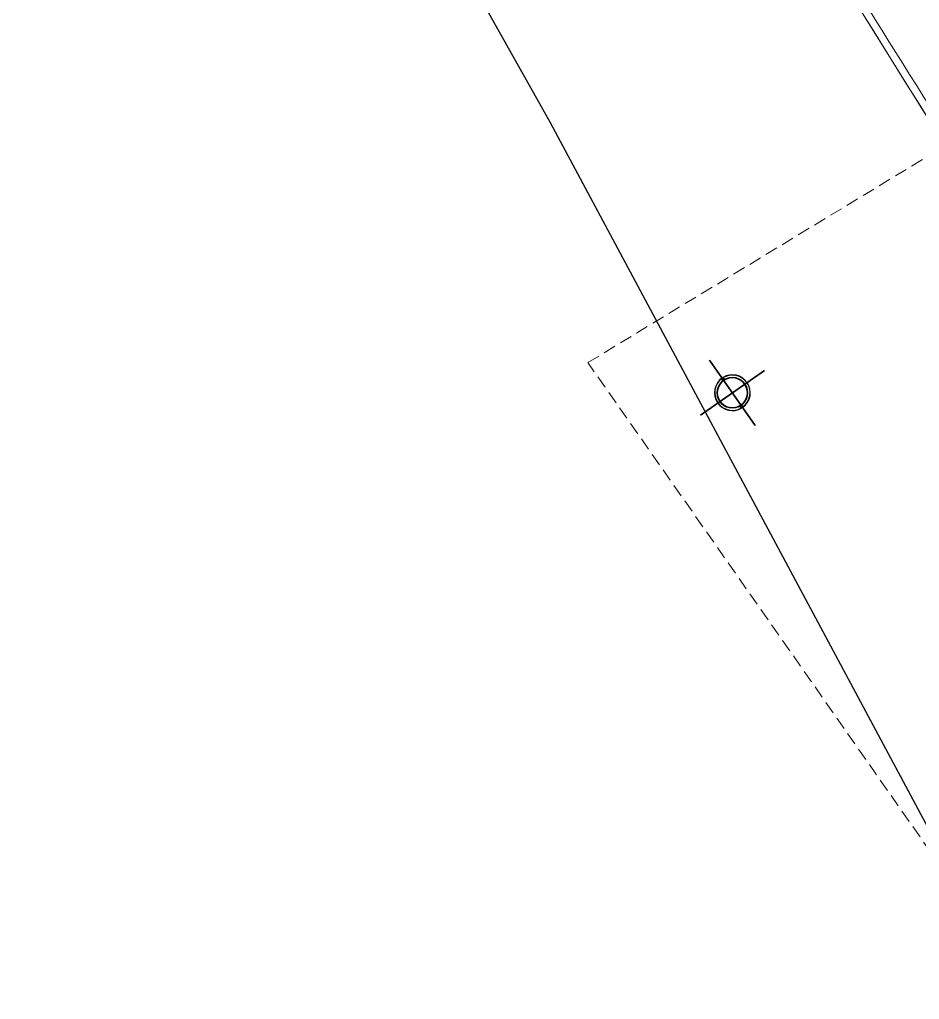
# Model space of a CAD drawing. Header units: metres. Extents: x 2 to 659295185, y -28 to 1124222152.
# Drawn here: x 655477.49 to 655495.31, y 1126177.63 to 1126197.04 of the extents above; entities that cross this region are included whole.
import ezdxf

# ---------------------------------------------------------------- set-up
doc = ezdxf.new("R2010")
doc.units = ezdxf.units.M
doc.header["$MEASUREMENT"] = 0
for name, pattern in [('CCSM_C1_CUERPO NS$0$CONTINUA', [0]), ('CCSM_C1_CUERPO NS$0$HIDDEN2', [0.1875, 0.125, -0.0625]), ('CCSM_XREF ESTRUCTURA15$0$RAYITAS', [0.375, 0.25, -0.125])]:
    doc.linetypes.add(name, pattern=pattern)
doc.layers.get('0').update_dxf_attribs({"linetype": 'CONTINUOUS'})
for name, color, linetype in [('CCSM_C1_CUERPO NS$0$A-ALUCOBOND', 254, 'CONTINUOUS'), ('CCSM_C1_CUERPO NS$0$A-PARED', 2, 'CCSM_C1_CUERPO NS$0$CONTINUA'), ('CCSM_C1_CUERPO NS$0$A_INDICATIVOS', 8, 'CCSM_C1_CUERPO NS$0$HIDDEN2'), ('CCSM_C1_CUERPO NS$0$TEX-ROT', 7, 'CONTINUOUS'), ('CCSM_XREF ESTRUCTURA15$0$E-PROYECCION TECHO', 9, 'CCSM_XREF ESTRUCTURA15$0$RAYITAS'), ('Parcelas', 140, 'CONTINUOUS')]:
    doc.layers.add(name, color=color, linetype=linetype)
doc.layers.add('CCSM_C1_CUERPO NS$0$A-AREAS COMERCIALES', color=151, linetype='CONTINUOUS', plot=False)
doc.layers.add('CCSM_XREF ESTRUCTURA15$0$E-CH-COLUMNA', color=2, linetype='CONTINUOUS', lineweight=35)

# ---------------------------------------------------------------- blocks, each defined once
blk = doc.blocks.new('CCSM_C1_CUERPO NS$0$COLUMNAS DE ALUCOBOND')
at = {"layer": 'CCSM_C1_CUERPO NS$0$A-ALUCOBOND'}
for points in [[(-0.335, 0.012), (-0.335, 0.013), (-0.339, 0.013), (-0.339, 0.012), (-0.336, 0.012), (-0.336, -0.01), (-0.339, -0.01), (-0.339, -0.012), (-0.335, -0.012, 0.414214), (-0.335, -0.011)], [(0.334, 0.012), (0.334, 0.013), (0.338, 0.013), (0.338, 0.012), (0.335, 0.012), (0.335, -0.01), (0.338, -0.01), (0.338, -0.012), (0.335, -0.012, -0.414214), (0.334, -0.011)]]:
    blk.add_hatch(color=250, dxfattribs=at).paths.add_polyline_path(points)
h = blk.add_hatch(color=250, dxfattribs=at)
h.paths.add_polyline_path([(-0.315, 0.001, 0.292593), (-0.315, 0.001), (-0.319, 0.001, 0.269806), (-0.319, 0.001), (-0.315, 0, -0.355234), (-0.315, 0, 0.103259), (-0.315, 0)])
h.paths.add_polyline_path([(-0.315, 0, 0.111744), (-0.315, 0, -0.308278), (-0.315, 0), (-0.316, -0.001, 0.54849), (-0.316, -0.001), (-0.315, -0.002, 0.292593), (-0.315, -0.001)])
h = blk.add_hatch(color=250, dxfattribs=at)
h.paths.add_polyline_path([(0.315, 0.001, -0.292593), (0.315, 0.001), (0.319, 0.001, -0.269806), (0.319, 0.001), (0.314, 0, 0.355234), (0.314, 0, -0.103259), (0.314, 0)])
h.paths.add_polyline_path([(0.314, 0, -0.111744), (0.314, 0, 0.308278), (0.314, 0), (0.315, -0.001, -0.54849), (0.315, -0.001), (0.315, -0.002, -0.292593), (0.315, -0.001)])
for p, q in [((-0.352, 0.014), (-0.353, 0.014)), ((-0.33, 0.013), (-0.353, 0.013)), ((-0.349, 0.018), (-0.352, 0.015)), ((-0.348, 0.018), (-0.352, 0.014)), ((-0.333, 0.018), (-0.348, 0.018)), ((-0.335, -0.011), (-0.335, 0.012)), ((-0.335, 0.012), (-0.33, 0.012)), ((-0.334, 0.003), (-0.335, 0.003)), ((-0.325, 0.01), (-0.333, 0.018)), ((-0.33, 0.001), (-0.33, 0.012)), ((-0.327, 0.001), (-0.326, 0.001)), ((-0.326, 0.001), (-0.325, 0.001)), ((-0.325, 0.001), (-0.325, 0.01)), ((-0.325, 0.001), (-0.325, 0.001)), ((-0.324, 0.001), (-0.324, 0.001)), ((-0.323, 0.001), (-0.323, 0.001)), ((-0.322, 0.001), (-0.322, 0.001)), ((-0.322, 0.001), (-0.321, 0.001)), ((-0.321, 0.001), (-0.32, 0.001)), ((-0.32, 0.001), (-0.315, 0.001)), ((-0.319, 0.001), (-0.315, 0)), ((-0.315, 0), (-0.315, 0.001)), ((0.314, 0), (0.315, 0.001)), ((0.319, 0.001), (0.314, 0)), ((0.32, 0.001), (0.315, 0.001)), ((0.321, 0.001), (0.32, 0.001)), ((0.321, 0.001), (0.321, 0.001)), ((0.322, 0.001), (0.322, 0.001)), ((0.323, 0.001), (0.323, 0.001)), ((0.325, 0.001), (0.324, 0.001)), ((0.324, 0.001), (0.324, 0.001)), ((0.325, 0.01), (0.333, 0.018)), ((0.325, 0.001), (0.325, 0.01)), ((0.326, 0.001), (0.325, 0.001)), ((0.327, 0.001), (0.326, 0.001)), ((0.334, 0.012), (0.329, 0.012)), ((0.329, 0.001), (0.329, 0.012)), ((0.33, 0.013), (0.353, 0.013)), ((0.333, 0.018), (0.348, 0.018)), ((0.334, -0.011), (0.334, 0.012)), ((0.334, 0.003), (0.334, 0.003)), ((0.348, 0.018), (0.351, 0.014)), ((0.349, 0.018), (0.352, 0.015)), ((0.352, 0.014), (0.353, 0.014)), ((-0.335, -0.012), (-0.353, -0.012)), ((-0.335, -0.012), (-0.353, -0.012)), ((-0.352, -0.013), (-0.353, -0.013)), ((-0.348, -0.017), (-0.352, -0.013)), ((-0.349, -0.018), (-0.352, -0.014)), ((-0.337, -0.017), (-0.348, -0.017)), ((-0.33, -0.009), (-0.337, -0.017)), ((-0.334, -0.003), (-0.335, -0.003)), ((-0.33, -0.017), (-0.33, -0.002)), ((-0.33, -0.017), (-0.325, -0.017)), ((-0.326, -0.002), (-0.326, -0.002)), ((-0.325, -0.017), (-0.325, -0.002)), ((-0.325, -0.002), (-0.325, -0.002)), ((-0.324, -0.002), (-0.323, -0.002)), ((-0.324, -0.002), (-0.324, -0.002)), ((-0.323, -0.002), (-0.322, -0.002)), ((-0.322, -0.002), (-0.321, -0.002)), ((-0.321, -0.002), (-0.321, -0.002)), ((-0.32, -0.002), (-0.32, -0.002)), ((-0.319, -0.002), (-0.315, -0.002)), ((-0.315, 0), (-0.316, -0.001)), ((-0.316, -0.001), (-0.315, -0.002)), ((-0.315, 0), (-0.315, -0.001)), ((0.314, 0), (0.315, -0.001)), ((0.314, 0), (0.315, -0.001)), ((0.315, -0.001), (0.315, -0.002)), ((0.319, -0.002), (0.315, -0.002)), ((0.32, -0.002), (0.32, -0.002)), ((0.321, -0.002), (0.32, -0.002)), ((0.322, -0.002), (0.321, -0.002)), ((0.322, -0.002), (0.322, -0.002)), ((0.323, -0.002), (0.323, -0.002)), ((0.324, -0.002), (0.324, -0.002)), ((0.325, -0.017), (0.325, -0.002)), ((0.325, -0.002), (0.325, -0.002)), ((0.326, -0.002), (0.325, -0.002)), ((0.329, -0.017), (0.325, -0.017)), ((0.329, -0.017), (0.329, -0.002)), ((0.329, -0.009), (0.337, -0.017)), ((0.334, -0.003), (0.334, -0.003)), ((0.335, -0.012), (0.353, -0.012)), ((0.335, -0.012), (0.353, -0.012)), ((0.337, -0.017), (0.348, -0.017)), ((0.348, -0.017), (0.351, -0.013)), ((0.349, -0.018), (0.352, -0.014)), ((0.352, -0.013), (0.353, -0.013))]:
    blk.add_line(p, q, dxfattribs=at)
at = {"layer": 'CCSM_C1_CUERPO NS$0$A-ALUCOBOND', "color": 0}
for p, q in [((-0.339, 0.012), (-0.339, 0.013)), ((-0.335, 0.012), (-0.335, 0.013)), ((0.334, 0.012), (0.334, 0.013)), ((0.338, 0.012), (0.338, 0.013)), ((-0.339, -0.01), (-0.339, -0.012)), ((0.338, -0.01), (0.338, -0.012))]:
    blk.add_line(p, q, dxfattribs=at)
for points in [[(-0.339, -0.01), (-0.336, -0.01), (-0.336, 0.012), (-0.339, 0.012)], [(0.339, -0.01), (0.335, -0.01), (0.335, 0.012), (0.339, 0.012)]]:
    blk.add_lwpolyline(points, close=True, dxfattribs=at)
at = {"layer": 'CCSM_C1_CUERPO NS$0$A-ALUCOBOND'}
for points in [[(-0.33, -0.002), (-0.333, -0.002), (-0.333, -0.003, -0.414214), (-0.333, -0.003), (-0.334, -0.003, -0.414214), (-0.334, -0.003), (-0.335, 0, -0.446879), (-0.335, 0), (-0.334, 0, 0.414214), (-0.334, 0), (-0.334, 0, 0.414214), (-0.334, 0), (-0.335, 0, -0.446879), (-0.335, 0), (-0.334, 0.002, -0.414214), (-0.334, 0.003), (-0.333, 0.003, -0.414214), (-0.333, 0.002), (-0.333, 0.001), (-0.331, 0.001)], [(0.33, -0.002), (0.333, -0.002), (0.333, -0.003, 0.414214), (0.333, -0.003), (0.334, -0.003, 0.414214), (0.334, -0.003), (0.334, 0, 0.446879), (0.334, 0), (0.334, 0, -0.414214), (0.334, 0), (0.334, 0, -0.414214), (0.334, 0), (0.334, 0, 0.446879), (0.334, 0), (0.334, 0.002, 0.414214), (0.334, 0.003), (0.333, 0.003, 0.414214), (0.333, 0.002), (0.333, 0.001), (0.331, 0.001)]]:
    blk.add_lwpolyline(points, format="xyb", dxfattribs=at)
for points in [[(-0.331, 0.001, -0.165128), (-0.331, 0.001), (-0.331, 0.001, -0.571241), (-0.331, 0.001), (-0.331, 0.001, -0.103106), (-0.331, 0.001), (-0.33, -0.002, -0.165623), (-0.33, -0.002), (-0.33, -0.002, -0.549631), (-0.33, -0.002), (-0.33, -0.002, -0.119266), (-0.33, -0.002)], [(-0.33, 0.001, -0.165128), (-0.33, 0.001), (-0.33, 0.001, -0.571241), (-0.33, 0.001), (-0.33, 0.001, -0.103106), (-0.33, 0.001), (-0.329, -0.002, -0.165623), (-0.329, -0.002), (-0.329, -0.002, -0.549631), (-0.329, -0.002), (-0.329, -0.002, -0.119266), (-0.329, -0.002)], [(-0.329, 0.001, -0.165128), (-0.329, 0.001), (-0.329, 0.001, -0.571241), (-0.329, 0.001), (-0.329, 0.001, -0.103106), (-0.329, 0.001), (-0.328, -0.002, -0.165623), (-0.328, -0.002), (-0.328, -0.002, -0.549631), (-0.328, -0.002), (-0.328, -0.002, -0.119266), (-0.328, -0.002)], [(-0.328, 0.001, -0.165128), (-0.328, 0.001), (-0.328, 0.001, -0.571241), (-0.328, 0.001), (-0.328, 0.001, -0.103106), (-0.328, 0.001), (-0.327, -0.002, -0.165623), (-0.327, -0.002), (-0.327, -0.002, -0.549631), (-0.327, -0.002), (-0.328, -0.002, -0.119266), (-0.328, -0.002)], [(-0.327, 0.001, -0.165128), (-0.327, 0.001), (-0.327, 0.001, -0.571241), (-0.327, 0.001), (-0.327, 0.001, -0.103106), (-0.327, 0.001), (-0.326, -0.002, -0.165623), (-0.326, -0.002), (-0.326, -0.002, -0.549631), (-0.326, -0.002), (-0.327, -0.002, -0.119266), (-0.327, -0.002)], [(-0.326, 0.001, -0.165128), (-0.326, 0.001), (-0.326, 0.001, -0.571241), (-0.326, 0.001), (-0.326, 0.001, -0.103106), (-0.326, 0.001), (-0.325, -0.002, -0.165623), (-0.325, -0.002), (-0.325, -0.002, -0.549631), (-0.325, -0.002), (-0.326, -0.002, -0.119266), (-0.326, -0.002)], [(-0.325, 0.001, -0.165128), (-0.325, 0.001), (-0.324, 0.001, -0.571241), (-0.324, 0.001), (-0.324, 0.001, -0.103106), (-0.324, 0.001), (-0.324, -0.002, -0.165623), (-0.324, -0.002), (-0.324, -0.002, -0.549631), (-0.324, -0.002), (-0.324, -0.002, -0.119266), (-0.324, -0.002)], [(-0.325, 0.001, -0.165128), (-0.325, 0.001), (-0.325, 0.001, -0.571241), (-0.325, 0.001), (-0.325, 0.001, -0.103106), (-0.325, 0.001), (-0.324, -0.002, -0.165623), (-0.324, -0.002), (-0.325, -0.002, -0.549631), (-0.325, -0.002), (-0.325, -0.002, -0.119266), (-0.325, -0.002)], [(-0.324, 0.001, -0.165128), (-0.324, 0.001), (-0.324, 0.001, -0.571241), (-0.324, 0.001), (-0.323, 0.001, -0.103106), (-0.323, 0.001), (-0.323, -0.002, -0.165623), (-0.323, -0.002), (-0.323, -0.002, -0.549631), (-0.323, -0.002), (-0.323, -0.002, -0.119266), (-0.323, -0.002)], [(-0.323, 0.001, -0.165128), (-0.323, 0.001), (-0.323, 0.001, -0.571241), (-0.323, 0.001), (-0.322, 0.001, -0.103106), (-0.322, 0.001), (-0.322, -0.002, -0.165623), (-0.322, -0.002), (-0.322, -0.002, -0.549631), (-0.322, -0.002), (-0.322, -0.002, -0.119266), (-0.322, -0.002)], [(-0.322, 0.001, -0.165128), (-0.322, 0.001), (-0.322, 0.001, -0.571241), (-0.322, 0.001), (-0.322, 0.001, -0.103106), (-0.322, 0.001), (-0.321, -0.002, -0.165623), (-0.321, -0.002), (-0.321, -0.002, -0.549631), (-0.321, -0.002), (-0.321, -0.002, -0.119266), (-0.321, -0.002)], [(-0.321, 0.001, -0.165128), (-0.321, 0.001), (-0.321, 0.001, -0.571241), (-0.321, 0.001), (-0.321, 0.001, -0.103106), (-0.321, 0.001), (-0.32, -0.002, -0.165623), (-0.32, -0.002), (-0.32, -0.002, -0.549631), (-0.32, -0.002), (-0.321, -0.002, -0.119266), (-0.321, -0.002)], [(-0.32, 0.001, -0.165128), (-0.32, 0.001), (-0.32, 0.001, -0.571241), (-0.32, 0.001), (-0.32, 0.001, -0.103106), (-0.32, 0.001), (-0.319, -0.002, -0.165623), (-0.319, -0.002), (-0.32, -0.002, -0.549631), (-0.32, -0.002), (-0.32, -0.002, -0.119266), (-0.32, -0.002)], [(0.32, 0.001, 0.165128), (0.32, 0.001), (0.32, 0.001, 0.571241), (0.32, 0.001), (0.32, 0.001, 0.103106), (0.32, 0.001), (0.319, -0.002, 0.165623), (0.319, -0.002), (0.319, -0.002, 0.549631), (0.319, -0.002), (0.32, -0.002, 0.119266), (0.32, -0.002)], [(0.321, 0.001, 0.165128), (0.321, 0.001), (0.321, 0.001, 0.571241), (0.321, 0.001), (0.321, 0.001, 0.103106), (0.321, 0.001), (0.32, -0.002, 0.165623), (0.32, -0.002), (0.32, -0.002, 0.549631), (0.32, -0.002), (0.32, -0.002, 0.119266), (0.32, -0.002)], [(0.322, 0.001, 0.165128), (0.322, 0.001), (0.322, 0.001, 0.571241), (0.322, 0.001), (0.321, 0.001, 0.103106), (0.321, 0.001), (0.321, -0.002, 0.165623), (0.321, -0.002), (0.321, -0.002, 0.549631), (0.321, -0.002), (0.321, -0.002, 0.119266), (0.321, -0.002)], [(0.323, 0.001, 0.165128), (0.323, 0.001), (0.323, 0.001, 0.571241), (0.323, 0.001), (0.322, 0.001, 0.103106), (0.322, 0.001), (0.322, -0.002, 0.165623), (0.322, -0.002), (0.322, -0.002, 0.549631), (0.322, -0.002), (0.322, -0.002, 0.119266), (0.322, -0.002)], [(0.324, 0.001, 0.165128), (0.324, 0.001), (0.323, 0.001, 0.571241), (0.323, 0.001), (0.323, 0.001, 0.103106), (0.323, 0.001), (0.322, -0.002, 0.165623), (0.322, -0.002), (0.323, -0.002, 0.549631), (0.323, -0.002), (0.323, -0.002, 0.119266), (0.323, -0.002)], [(0.324, 0.001, 0.165128), (0.324, 0.001), (0.324, 0.001, 0.571241), (0.324, 0.001), (0.324, 0.001, 0.103106), (0.324, 0.001), (0.323, -0.002, 0.165623), (0.323, -0.002), (0.323, -0.002, 0.549631), (0.323, -0.002), (0.324, -0.002, 0.119266), (0.324, -0.002)], [(0.325, 0.001, 0.165128), (0.325, 0.001), (0.325, 0.001, 0.571241), (0.325, 0.001), (0.325, 0.001, 0.103106), (0.325, 0.001), (0.324, -0.002, 0.165623), (0.324, -0.002), (0.324, -0.002, 0.549631), (0.324, -0.002), (0.325, -0.002, 0.119266), (0.325, -0.002)], [(0.326, 0.001, 0.165128), (0.326, 0.001), (0.326, 0.001, 0.571241), (0.326, 0.001), (0.326, 0.001, 0.103106), (0.326, 0.001), (0.325, -0.002, 0.165623), (0.325, -0.002), (0.325, -0.002, 0.549631), (0.325, -0.002), (0.325, -0.002, 0.119266), (0.325, -0.002)], [(0.327, 0.001, 0.165128), (0.327, 0.001), (0.327, 0.001, 0.571241), (0.327, 0.001), (0.327, 0.001, 0.103106), (0.327, 0.001), (0.326, -0.002, 0.165623), (0.326, -0.002), (0.326, -0.002, 0.549631), (0.326, -0.002), (0.326, -0.002, 0.119266), (0.326, -0.002)], [(0.328, 0.001, 0.165128), (0.328, 0.001), (0.328, 0.001, 0.571241), (0.328, 0.001), (0.328, 0.001, 0.103106), (0.328, 0.001), (0.327, -0.002, 0.165623), (0.327, -0.002), (0.327, -0.002, 0.549631), (0.327, -0.002), (0.327, -0.002, 0.119266), (0.327, -0.002)], [(0.329, 0.001, 0.165128), (0.329, 0.001), (0.329, 0.001, 0.571241), (0.329, 0.001), (0.329, 0.001, 0.103106), (0.329, 0.001), (0.328, -0.002, 0.165623), (0.328, -0.002), (0.328, -0.002, 0.549631), (0.328, -0.002), (0.328, -0.002, 0.119266), (0.328, -0.002)], [(0.33, 0.001, 0.165128), (0.33, 0.001), (0.33, 0.001, 0.571241), (0.33, 0.001), (0.329, 0.001, 0.103106), (0.329, 0.001), (0.329, -0.002, 0.165623), (0.329, -0.002), (0.329, -0.002, 0.549631), (0.329, -0.002), (0.329, -0.002, 0.119266), (0.329, -0.002)], [(0.331, 0.001, 0.165128), (0.331, 0.001), (0.331, 0.001, 0.571241), (0.331, 0.001), (0.33, 0.001, 0.103106), (0.33, 0.001), (0.33, -0.002, 0.165623), (0.33, -0.002), (0.33, -0.002, 0.549631), (0.33, -0.002), (0.33, -0.002, 0.119266), (0.33, -0.002)]]:
    blk.add_lwpolyline(points, format="xyb", close=True, dxfattribs=at)
for points in [[(-0.331, 0.001), (-0.33, 0.001)], [(-0.33, 0.001), (-0.329, 0.001)], [(-0.329, 0.001), (-0.328, 0.001)], [(-0.328, 0.001), (-0.327, 0.001)], [(0.328, 0.001), (0.327, 0.001)], [(0.329, 0.001), (0.328, 0.001)], [(0.329, 0.001), (0.329, 0.001)], [(0.33, 0.001), (0.33, 0.001)], [(-0.329, -0.002), (-0.33, -0.002)], [(-0.328, -0.002), (-0.329, -0.002)], [(-0.328, -0.002), (-0.328, -0.002)], [(-0.327, -0.002), (-0.327, -0.002)], [(0.326, -0.002), (0.327, -0.002)], [(0.327, -0.002), (0.328, -0.002)], [(0.328, -0.002), (0.329, -0.002)], [(0.329, -0.002), (0.33, -0.002)]]:
    blk.add_lwpolyline(points, dxfattribs=at)
at = {"layer": 'CCSM_C1_CUERPO NS$0$A-ALUCOBOND', "color": 1}
for points in [[(-0.325, -0.002), (-0.325, -0.024), (-0.3, -0.024), (-0.3, 0.025), (-0.325, 0.025), (-0.325, 0.001)], [(-0.321, -0.002), (-0.321, -0.021), (-0.304, -0.021), (-0.304, 0.021), (-0.321, 0.021), (-0.321, 0.001)], [(0.325, -0.002), (0.325, -0.024), (0.3, -0.024), (0.3, 0.025), (0.325, 0.025), (0.325, 0.001)], [(0.321, -0.002), (0.321, -0.021), (0.304, -0.021), (0.304, 0.021), (0.321, 0.021), (0.321, 0.001)]]:
    blk.add_lwpolyline(points, dxfattribs=at)
at = {"layer": 'CCSM_C1_CUERPO NS$0$A-ALUCOBOND'}
for centre, radius, start, end in [((0, 0), 0.354, 90.0148, 177.8483), ((-0.001, 0.002), 0.348, 89.9001, 177.2477), ((0, 0), 0.354, 2.1517, 89.9852), ((0.001, 0.002), 0.348, 2.7523, 90.0999), ((-0.353, 0.013), 0.000616, 177.5286, 270), ((-0.053, 0.001), 0.3, 177.4071, 177.5286), ((-0.352, 0.015), 0.000616, 133.5778, 177.4071), ((-0.352, 0.015), 0.000616, 270, 313.5778), ((-0.33, 0.012), 0.000616, 0, 90), ((-0.319, 0.001), 0.000616, 199.109, 259.5059), ((-0.315, 0.001), 0.000246, 24.7635, 90), ((0.315, 0.001), 0.000246, 90, 155.2365), ((0.319, 0.001), 0.000616, 280.4941, 340.891), ((0.33, 0.012), 0.000616, 90, 180), ((0.352, 0.015), 0.000616, 226.4222, 270), ((0.053, 0.001), 0.3, 2.4714, 2.5929), ((0.352, 0.015), 0.000616, 2.5929, 46.4222), ((0.353, 0.013), 0.000616, 270, 2.4714), ((-0.353, -0.013), 0.000616, 90, 182.4714), ((0, 0), 0.354, 182.1102, 269.9862), ((-0.053, 0), 0.3, 182.4714, 182.5929), ((-0.352, -0.014), 0.000616, 182.5929, 226.4222), ((-0.352, -0.014), 0.000616, 46.4222, 90), ((-0.002, -0.002), 0.347, 182.5979, 270.3744), ((-0.335, -0.011), 0.000616, 270, 0), ((-0.315, -0.001), 0.000246, 114.1515, 229.1287), ((-0.315, 0), 0.000246, 335.2365, 24.7635), ((-0.315, 0), 0.0000616, 294.1515, 78.9412), ((-0.315, -0.001), 0.000246, 270, 335.2365), ((0, 0), 0.354, 270.0138, 357.8898), ((0.002, -0.002), 0.347, 269.6256, 357.4021), ((0.315, 0), 0.000246, 155.2365, 204.7635), ((0.314, 0), 0.0000616, 101.0588, 245.8485), ((0.315, -0.001), 0.000246, 204.7635, 270), ((0.315, -0.001), 0.000246, 310.8713, 65.8485), ((0.335, -0.011), 0.000616, 180, 270), ((0.352, -0.014), 0.000616, 90, 133.5778), ((0.053, 0), 0.3, 357.4071, 357.5286), ((0.352, -0.014), 0.000616, 313.5778, 357.4071), ((0.353, -0.013), 0.000616, 357.5286, 90)]:
    blk.add_arc(centre, radius, start, end, dxfattribs=at)
blk = doc.blocks.new('CCSM_XREF ESTRUCTURA15$0$CCSM_COLUM REDONDA')
at = {"color": 5}
for p, q in [((0, 0.774), (0, -0.774)), ((-0.789, 0), (0.789, 0))]:
    blk.add_line(p, q, dxfattribs=at)
blk.add_circle((0, 0), 0.3)

msp = doc.modelspace()

# ---------------------------------------------------------------- linework, layer by layer
msp.add_circle((655491.6079, 1126189.6465), 0.3)
msp.add_circle((655491.6079, 1126189.6465), 0.3)
at = {"layer": 'CCSM_C1_CUERPO NS$0$A-AREAS COMERCIALES', "lineweight": 5, "ltscale": 0.5}
msp.add_lwpolyline([(655488.0103, 1126207.0709), (655497.0142, 1126192.6315), (655498.6029, 1126193.5963), (655498.472, 1126193.8093), (655498.472, 1126193.8093), (655507.6255, 1126199.3679), (655507.8633, 1126199.5127), (655502.4121, 1126208.4877), (655500.2967, 1126207.2021), (655497.0427, 1126212.5561), (655488.0103, 1126207.0709)], dxfattribs=at)
msp.add_lwpolyline([(655488.0103, 1126207.0709), (655497.0142, 1126192.6315), (655498.6029, 1126193.5963), (655498.472, 1126193.8093), (655498.472, 1126193.8093), (655507.6255, 1126199.3679), (655507.8633, 1126199.5127), (655502.4121, 1126208.4877), (655500.2967, 1126207.2021), (655497.0427, 1126212.5561), (655488.0103, 1126207.0709)], dxfattribs=at)
at = {"layer": 'CCSM_C1_CUERPO NS$0$A-PARED', "lineweight": 5}
for centre, radius, start, end in [((663808.3914, 1131385.3768), 9800.0333, 211.89752829, 211.99322226), ((663808.3915, 1131385.3769), 9800.1835, 211.89752573, 211.99613462)]:
    msp.add_arc(centre, radius, start, end, dxfattribs=at)
at = {"layer": 'CCSM_C1_CUERPO NS$0$A_INDICATIVOS', "lineweight": 5}
for radius in [0.35, 0.3]:
    msp.add_circle((655491.6069, 1126189.6449), radius, dxfattribs=at)
at = {"layer": 'CCSM_XREF ESTRUCTURA15$0$E-PROYECCION TECHO', "lineweight": 5}
msp.add_lwpolyline([(655504.1428, 1126168.2532), (655488.7466, 1126190.243), (655495.8427, 1126194.5525), (655508.5487, 1126175.6077, 0.0248195), (655504.1428, 1126168.2532)], format="xyb", dxfattribs=at)
at = {"layer": 'Parcelas', "lineweight": -3}
msp.add_lwpolyline([(655407, 1126373), (655419, 1126334), (655427, 1126311), (655450, 1126258), (655470, 1126227), (655488, 1126195), (655518, 1126139), (655542, 1126099), (655569, 1126079), (655592, 1126071), (655606, 1126082), (655630, 1126102), (655649, 1126122), (655663, 1126152), (655658, 1126217), (655647, 1126289), (655665, 1126303), (655670, 1126341)], dxfattribs=at)

# ---------------------------------------------------------------- block references
at = {"layer": 'CCSM_C1_CUERPO NS$0$TEX-ROT', "lineweight": 5, "rotation": 123.8733586867994}
msp.add_blockref('CCSM_C1_CUERPO NS$0$COLUMNAS DE ALUCOBOND', (655491.6079, 1126189.6465), dxfattribs=at)
at = {"layer": 'CCSM_XREF ESTRUCTURA15$0$E-CH-COLUMNA', "lineweight": 5, "xscale": -1, "rotation": 124.9979187950806}
msp.add_blockref('CCSM_XREF ESTRUCTURA15$0$CCSM_COLUM REDONDA', (655491.6069, 1126189.6449), dxfattribs=at)

doc.saveas('drawing.dxf')
